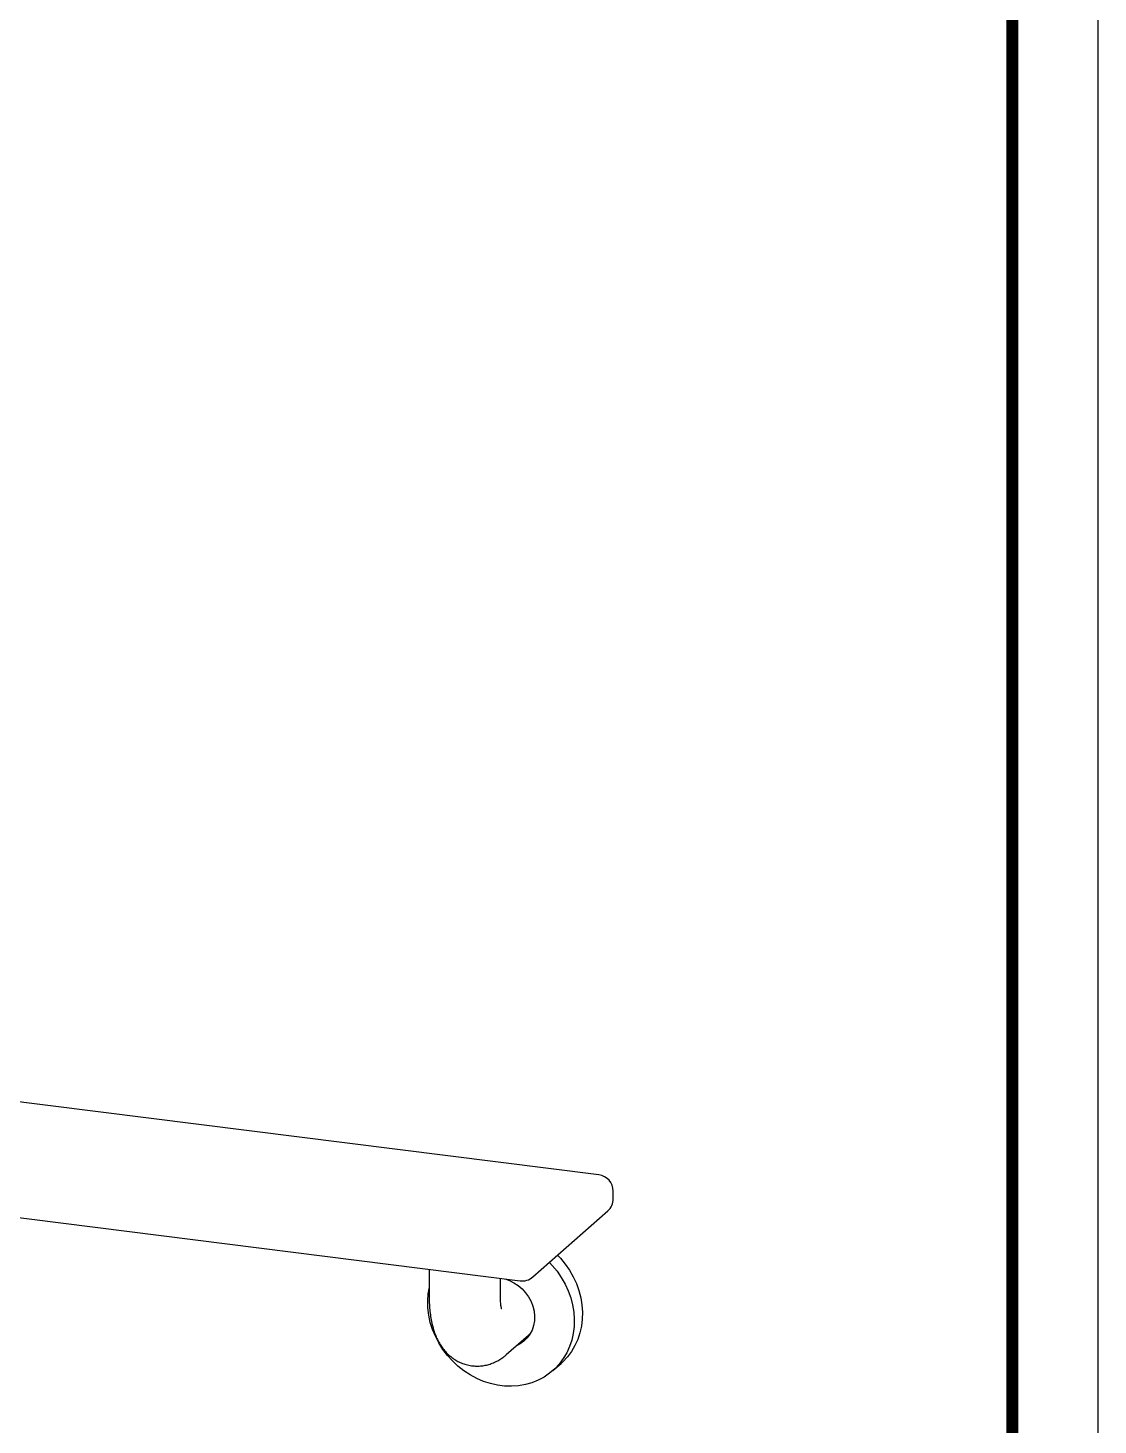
# Model space of a CAD drawing. Extents: x 0 to 2604, y 0 to 1908.
# Drawn here: x 2078 to 2604, y 749 to 1435 of the extents above; entities that cross this region are included whole.
import ezdxf

# ---------------------------------------------------------------- set-up
doc = ezdxf.new("R2010")
doc.units = 0
doc.header["$LTSCALE"] = 10
doc.header["$MEASUREMENT"] = 0
doc.layers.get('0').update_dxf_attribs({"linetype": 'CONTINUOUS'})

msp = doc.modelspace()

# ---------------------------------------------------------------- linework, layer by layer
at = {"color": 7, "linetype": 'Continuous', "lineweight": 25}
for p, q in [((2358.69, 871.52), (1934.67, 924.94)), ((1867.18, 876.49), (2319.92, 819.45)), ((2365.69, 859.81), (2365.69, 863.58)), ((2326.22, 821.39), (2362.99, 853.81)), ((2275.21, 825.08), (2275.21, 812.07)), ((2310.21, 812.07), (2310.21, 820.67)), ((2313.13, 783.17), (2324.09, 792.83)), ((2335.99, 775.33), (2340.02, 778.88))]:
    msp.add_line(p, q, dxfattribs=at)
at = {"ltscale": 0.5}
msp.add_lwpolyline([(0, 0), (2604, 0), (2604, 1908), (0, 1908)], close=True, dxfattribs=at)
at = {"color": 5, "linetype": 'ByBlock', "lineweight": 200, "const_width": 6}
msp.add_lwpolyline([(41.87, 81.7), (2561.87, 81.7), (2561.87, 1863.7), (41.87, 1863.7)], close=True, dxfattribs=at)
at = {"color": 7, "linetype": 'Continuous', "lineweight": 25, "flags": 128}
for points in [[(2338.31, 832.05), (2339.71, 830.57), (2342.08, 827.7), (2344.19, 824.65), (2346.03, 821.43), (2347.57, 818.1), (2348.8, 814.66), (2349.72, 811.16), (2350.3, 807.63), (2350.56, 804.1), (2350.47, 800.6), (2350.05, 797.18), (2349.3, 793.85), (2348.23, 790.65), (2346.84, 787.61), (2345.15, 784.75), (2343.17, 782.12), (2340.92, 779.72), (2340.02, 778.88)], [(2334.28, 828.5), (2335.68, 827.02), (2338.05, 824.15), (2340.17, 821.1), (2342, 817.88), (2343.54, 814.55), (2344.78, 811.11), (2345.69, 807.61), (2346.28, 804.08), (2346.53, 800.55), (2346.45, 797.05), (2346.03, 793.63), (2345.28, 790.3), (2344.2, 787.1), (2342.81, 784.06), (2341.12, 781.2), (2339.14, 778.57), (2336.9, 776.17), (2334.41, 774.03), (2331.7, 772.18), (2328.79, 770.62), (2325.7, 769.38), (2322.48, 768.46), (2319.15, 767.88), (2315.73, 767.64), (2312.27, 767.73), (2308.79, 768.17), (2305.32, 768.95), (2301.91, 770.05), (2298.57, 771.48), (2295.35, 773.2), (2292.27, 775.22), (2289.36, 777.51), (2286.65, 780.05), (2284.16, 782.81), (2281.91, 785.78), (2279.94, 788.91), (2278.24, 792.19), (2276.85, 795.58), (2275.78, 799.05), (2275.03, 802.57), (2274.61, 806.11), (2274.52, 809.62), (2274.78, 813.09), (2275.21, 815.77)], [(2312.6, 820.37), (2314.66, 819.65), (2316.9, 818.55), (2319, 817.16), (2320.93, 815.5), (2322.64, 813.62), (2324.11, 811.54), (2325.3, 809.32), (2326.19, 806.98), (2326.77, 804.58), (2327.02, 802.16), (2326.93, 799.77), (2326.52, 797.46), (2325.79, 795.27), (2324.74, 793.24), (2323.41, 791.42), (2321.82, 789.83), (2319.99, 788.52), (2318.11, 787.56)], [(2322.29, 790.26), (2320.52, 788.99), (2318.64, 788.03)], [(2325.06, 793.78), (2324.88, 793.59), (2324.09, 792.83)]]:
    msp.add_lwpolyline(points, dxfattribs=at)
at = {"color": 7, "linetype": 'Continuous', "lineweight": 25}
for centre, start, end in [((2357.69, 863.58), 0, 82.81925), ((2357.69, 859.81), 311.40963, 0), ((2320.92, 827.39), 262.81925, 311.40963)]:
    msp.add_arc(centre, 8, start, end, dxfattribs=at)
for points, knots in [([(2275.21, 812.07), (2275.22, 811.47), (2275.23, 809.74), (2275.36, 806.9), (2275.67, 803.56), (2276.18, 800.22), (2276.9, 796.98), (2277.83, 793.94), (2278.92, 791.22), (2280.17, 788.8), (2281.57, 786.64), (2283.12, 784.69), (2284.84, 782.95), (2286.72, 781.43), (2288.75, 780.13), (2290.99, 779.03), (2293.41, 778.2), (2295.96, 777.68), (2298.5, 777.49), (2300.99, 777.61), (2303.41, 778.02), (2305.72, 778.7), (2307.91, 779.62), (2309.98, 780.77), (2311.72, 781.97), (2312.72, 782.82), (2313.13, 783.17)], [0, 0, 0, 0, 0.026542, 0.07769, 0.130085, 0.184558, 0.241887, 0.296126, 0.34603, 0.391619, 0.434116, 0.474538, 0.513593, 0.551755, 0.589334, 0.626541, 0.667551, 0.707538, 0.746567, 0.784843, 0.822568, 0.859986, 0.897366, 0.935033, 0.973404, 1, 1, 1, 1]), ([(2310.86, 805.64), (2310.86, 805.64), (2310.87, 805.62), (2310.78, 805.9), (2310.65, 806.46), (2310.5, 807.33), (2310.36, 808.47), (2310.26, 809.89), (2310.21, 811.13), (2310.21, 811.89), (2310.21, 812.07)], [0, 0, 0, 0, 0.069521, 0.197956, 0.332018, 0.47378, 0.624195, 0.783237, 0.950122, 1, 1, 1, 1])]:
    msp.add_open_spline(points, degree=3, knots=knots, dxfattribs=at)

doc.saveas('drawing.dxf')
